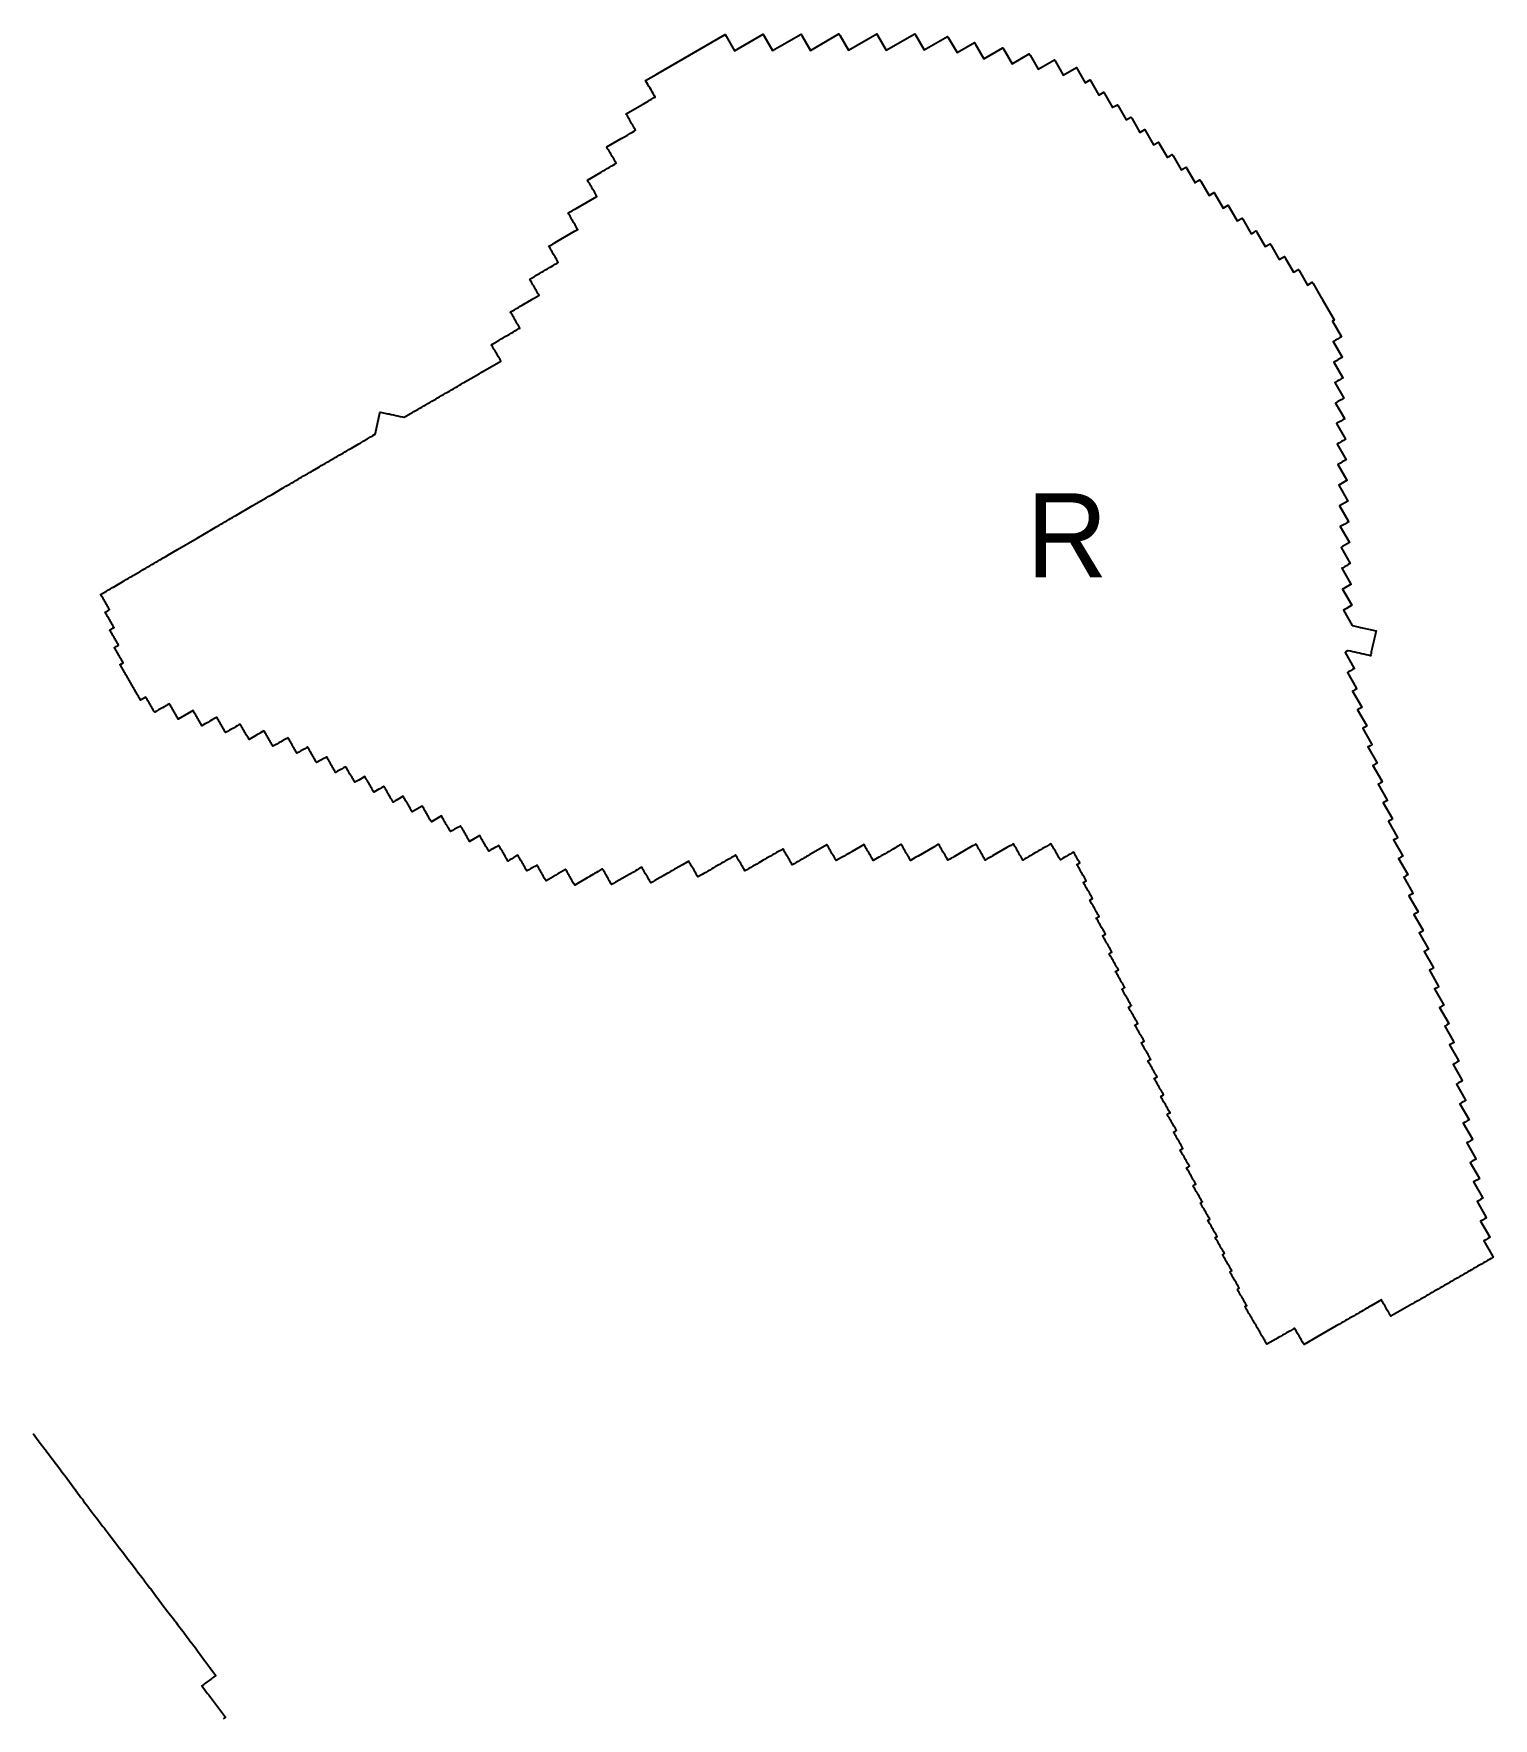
# Model space of a CAD drawing. Extents: x 325010 to 598009, y 7217000 to 7546188.
# Drawn here: x 394347 to 463685, y 7466151 to 7546188 of the extents above; entities that cross this region are included whole.
import ezdxf

# ---------------------------------------------------------------- set-up
doc = ezdxf.new("R2010")
doc.units = 0
doc.layers.add('O', color=7, linetype='Continuous')
doc.layers.add('R', color=7, linetype='Continuous')

msp = doc.modelspace()

# ---------------------------------------------------------------- linework, layer by layer
at = {"layer": 'O'}
msp.add_lwpolyline([(394322, 7479679), (394484, 7479462), (394517, 7479419), (394580, 7479332), (394710, 7479158), (394776, 7479072), (394873, 7478942), (394906, 7478899), (394970, 7478812), (395037, 7478726), (395050, 7478709), (395168, 7478555), (395234, 7478468), (395284, 7478398), (395362, 7478294), (395430, 7478209), (395495, 7478123), (395624, 7477949), (395689, 7477862), (395754, 7477776), (395819, 7477690), (395884, 7477602), (395948, 7477515), (396012, 7477428), (396078, 7477342), (396142, 7477255), (396207, 7477168), (396314, 7477023), (396336, 7476994), (396400, 7476907), (396464, 7476819), (396528, 7476732), (396594, 7476646), (396658, 7476559), (396721, 7476471), (396784, 7476383), (396850, 7476297), (396913, 7476209), (396978, 7476123), (397176, 7475864), (397242, 7475779), (397308, 7475694), (397373, 7475607), (397440, 7475521), (397506, 7475436), (397572, 7475350), (397638, 7475264), (397703, 7475178), (397769, 7475092), (397833, 7475005), (397933, 7474876), (397966, 7474834), (398031, 7474750), (398231, 7474491), (398330, 7474362), (398362, 7474319), (398427, 7474232), (398494, 7474147), (398558, 7474060), (398626, 7473976), (398690, 7473888), (398757, 7473803), (398823, 7473717), (398987, 7473501), (399020, 7473459), (399085, 7473374), (399218, 7473200), (399283, 7473115), (399348, 7473029), (399414, 7472942), (399480, 7472857), (399546, 7472771), (399611, 7472684), (399643, 7472641), (399741, 7472511), (399807, 7472425), (399872, 7472339), (399904, 7472296), (400068, 7472080), (400133, 7471993), (400199, 7471907), (400263, 7471821), (400264, 7471820), (400329, 7471734), (400394, 7471647), (400458, 7471560), (400722, 7471217), (400787, 7471130), (400853, 7471045), (400919, 7470959), (400985, 7470873), (401051, 7470787), (401093, 7470730), (401130, 7470683), (401182, 7470615), (401248, 7470529), (401313, 7470442), (401356, 7470385), (401444, 7470270), (401541, 7470139), (401573, 7470096), (401638, 7470009), (401704, 7469923), (401769, 7469837), (401834, 7469750), (401861, 7469714), (401951, 7469594), (401964, 7469577), (402029, 7469491), (402094, 7469404), (402157, 7469316), (402222, 7469230), (402286, 7469142), (402350, 7469054), (402413, 7468967), (402479, 7468881), (402709, 7468570), (402737, 7468533), (402801, 7468446), (402996, 7468186), (402945, 7468148), (402894, 7468109), (402842, 7468071), (402791, 7468032), (402739, 7467993), (402687, 7467954), (402635, 7467915), (402583, 7467876), (402531, 7467837), (402479, 7467798), (402427, 7467759), (402375, 7467719), (402337, 7467691), (402349, 7467676), (402414, 7467589), (402480, 7467503), (402544, 7467416), (402609, 7467330), (402661, 7467260), (402739, 7467156), (403451, 7466200), (403401, 7466163), (403351, 7466125)], dxfattribs=at)
at = {"layer": 'R'}
msp.add_lwpolyline([(427240, 7546066), (427643, 7545372), (429000, 7546159), (429035, 7546100), (429451, 7545383), (429776, 7545572), (430802, 7546167), (430836, 7546108), (431252, 7545391), (432602, 7546175), (432637, 7546115), (433052, 7545399), (434400, 7546181), (434434, 7546121), (434850, 7545403), (436202, 7546188), (436236, 7546128), (436649, 7545415), (437761, 7546060), (437796, 7546001), (438208, 7545288), (439032, 7545765), (439066, 7545706), (439476, 7544997), (440381, 7545522), (440415, 7545462), (440825, 7544753), (441643, 7545228), (441678, 7545169), (442063, 7544501), (442837, 7544951), (442871, 7544891), (443259, 7544220), (443881, 7544581), (443915, 7544521), (444300, 7543854), (444532, 7543989), (444566, 7543930), (444948, 7543269), (445178, 7543402), (445212, 7543343), (445594, 7542680), (445638, 7542705), (445732, 7542760), (445825, 7542814), (445860, 7542755), (446241, 7542093), (446472, 7542227), (446506, 7542167), (446893, 7541496), (447126, 7541632), (447160, 7541572), (447548, 7540901), (447782, 7541036), (447816, 7540977), (448203, 7540306), (448248, 7540332), (448342, 7540387), (448436, 7540441), (448470, 7540382), (448856, 7539712), (449089, 7539847), (449124, 7539787), (449515, 7539108), (449658, 7539191), (449751, 7539245), (449786, 7539185), (450180, 7538502), (450417, 7538639), (450452, 7538580), (450846, 7537896), (451083, 7538034), (451118, 7537974), (451512, 7537291), (451749, 7537428), (451783, 7537369), (452180, 7536680), (452326, 7536764), (452420, 7536818), (452454, 7536759), (452849, 7536072), (453088, 7536210), (453122, 7536150), (453519, 7535462), (453758, 7535600), (453792, 7535541), (454189, 7534852), (454428, 7534991), (454462, 7534931), (454858, 7534244), (455087, 7534377), (455122, 7534317), (455518, 7533630), (455523, 7533633), (455558, 7533573), (456107, 7532619), (456129, 7532581), (456042, 7532531), (456451, 7531821), (456472, 7531784), (456378, 7531730), (456285, 7531676), (456191, 7531621), (456097, 7531567), (456079, 7531557), (456487, 7530848), (456509, 7530811), (456415, 7530756), (456322, 7530702), (456228, 7530648), (456134, 7530594), (456117, 7530583), (456526, 7529874), (456547, 7529837), (456453, 7529782), (456359, 7529728), (456266, 7529674), (456172, 7529619), (456158, 7529611), (456586, 7528868), (456492, 7528813), (456399, 7528759), (456305, 7528705), (456211, 7528650), (456194, 7528640), (456602, 7527931), (456624, 7527894), (456530, 7527840), (456436, 7527785), (456343, 7527731), (456249, 7527677), (456231, 7527667), (456662, 7526920), (456568, 7526866), (456474, 7526811), (456381, 7526757), (456287, 7526703), (456270, 7526693), (456699, 7525948), (456605, 7525894), (456511, 7525840), (456418, 7525785), (456324, 7525731), (456304, 7525720), (456716, 7525006), (456737, 7524969), (456340, 7524739), (456775, 7523984), (456378, 7523754), (456792, 7523036), (456814, 7522999), (456720, 7522945), (456626, 7522891), (456533, 7522837), (456439, 7522782), (456414, 7522768), (456831, 7522045), (456852, 7522008), (456526, 7521819), (456478, 7521791), (456453, 7521777), (456890, 7521018), (456797, 7520964), (456703, 7520910), (456610, 7520856), (456516, 7520802), (456491, 7520787), (456908, 7520065), (456929, 7520028), (456579, 7519825), (456554, 7519810), (456528, 7519795), (456947, 7519068), (456968, 7519031), (456703, 7518877), (456688, 7518868), (456652, 7518848), (456570, 7518800), (456566, 7518798), (456986, 7518071), (456989, 7518065), (457255, 7518006), (457268, 7518003), (457374, 7517980), (457390, 7517976), (458115, 7517815), (458100, 7517749), (458085, 7517683), (458070, 7517616), (458055, 7517549), (458040, 7517482), (458025, 7517416), (458010, 7517349), (457995, 7517282), (457980, 7517215), (457965, 7517148), (457950, 7517081), (457935, 7517015), (457920, 7516948), (457905, 7516879), (457890, 7516812), (457875, 7516745), (457860, 7516677), (457850, 7516636), (457744, 7516659), (457639, 7516682), (457533, 7516706), (457427, 7516729), (457321, 7516752), (457215, 7516776), (457110, 7516799), (457004, 7516823), (456898, 7516846), (456792, 7516869), (456778, 7516872), (456769, 7516867), (456675, 7516812), (456645, 7516795), (457066, 7516066), (457088, 7516029), (456994, 7515975), (456900, 7515921), (456808, 7515864), (456752, 7515831), (457172, 7515102), (457194, 7515065), (457100, 7515011), (457006, 7514956), (456994, 7514949), (457416, 7514218), (457437, 7514181), (457344, 7514127), (457251, 7514073), (457238, 7514066), (457660, 7513335), (457681, 7513298), (457588, 7513244), (457494, 7513190), (457481, 7513182), (457903, 7512451), (457925, 7512414), (457831, 7512359), (457738, 7512305), (457726, 7512298), (458148, 7511567), (458169, 7511530), (458076, 7511476), (457983, 7511422), (457969, 7511414), (458391, 7510684), (458412, 7510646), (458319, 7510592), (458225, 7510538), (458212, 7510531), (458634, 7509800), (458656, 7509763), (458562, 7509709), (458468, 7509654), (458456, 7509647), (458877, 7508917), (458899, 7508880), (458806, 7508826), (458712, 7508772), (458699, 7508764), (459122, 7508032), (459143, 7507995), (459050, 7507941), (458956, 7507887), (458944, 7507880), (459366, 7507148), (459387, 7507111), (459293, 7507057), (459200, 7507003), (459187, 7506995), (459608, 7506266), (459629, 7506229), (459536, 7506175), (459443, 7506121), (459429, 7506113), (459852, 7505382), (459873, 7505344), (459780, 7505290), (459686, 7505236), (459673, 7505229), (460095, 7504498), (460116, 7504461), (460023, 7504407), (459929, 7504352), (459917, 7504345), (460339, 7503613), (460360, 7503576), (460267, 7503522), (460174, 7503468), (460161, 7503461), (460583, 7502730), (460604, 7502692), (460511, 7502638), (460417, 7502584), (460402, 7502576), (460826, 7501842), (460848, 7501804), (460754, 7501750), (460660, 7501696), (460647, 7501688), (461070, 7500953), (461092, 7500916), (460999, 7500862), (460905, 7500809), (460892, 7500801), (461315, 7500069), (461337, 7500031), (461243, 7499977), (461150, 7499923), (461136, 7499915), (461557, 7499186), (461578, 7499149), (461485, 7499095), (461391, 7499040), (461378, 7499033), (461800, 7498302), (461822, 7498265), (461728, 7498211), (461635, 7498157), (461607, 7498141), (462029, 7497410), (462051, 7497372), (461957, 7497319), (461864, 7497265), (461771, 7497211), (461771, 7497211), (462192, 7496480), (462213, 7496443), (462120, 7496389), (462027, 7496335), (461934, 7496281), (461934, 7496281), (462355, 7495550), (462377, 7495513), (462283, 7495459), (462190, 7495405), (462097, 7495351), (462097, 7495351), (462518, 7494620), (462540, 7494583), (462447, 7494529), (462353, 7494475), (462260, 7494421), (462260, 7494421), (462682, 7493690), (462703, 7493653), (462610, 7493599), (462517, 7493545), (462424, 7493492), (462846, 7492760), (462867, 7492722), (462774, 7492669), (462681, 7492615), (462588, 7492561), (462587, 7492560), (463008, 7491830), (463029, 7491793), (462936, 7491739), (462843, 7491685), (462750, 7491632), (462749, 7491631), (463171, 7490900), (463193, 7490863), (463099, 7490809), (463006, 7490756), (462913, 7490702), (462913, 7490702), (463335, 7489970), (463357, 7489933), (463264, 7489879), (463171, 7489825), (463078, 7489771), (463075, 7489770), (463499, 7489035), (463520, 7488998), (463426, 7488944), (463333, 7488889), (463239, 7488835), (463237, 7488834), (463663, 7488095), (463685, 7488058), (463591, 7488004), (463497, 7487950), (463404, 7487896), (463310, 7487842), (463217, 7487788), (463123, 7487734), (463030, 7487680), (462936, 7487625), (462843, 7487571), (462749, 7487517), (462655, 7487463), (462562, 7487409), (462468, 7487355), (462375, 7487301), (462281, 7487247), (462188, 7487193), (462094, 7487139), (462000, 7487085), (461907, 7487031), (461813, 7486977), (461720, 7486923), (461626, 7486869), (461533, 7486815), (461439, 7486761), (461346, 7486707), (461252, 7486653), (461158, 7486599), (461065, 7486545), (460971, 7486491), (460878, 7486437), (460784, 7486383), (460691, 7486329), (460597, 7486275), (460503, 7486221), (460410, 7486167), (460315, 7486115), (460221, 7486061), (460128, 7486007), (460034, 7485953), (459941, 7485899), (459847, 7485845), (459812, 7485825), (458817, 7485252), (458783, 7485311), (458749, 7485370), (458715, 7485429), (458681, 7485488), (458647, 7485547), (458613, 7485606), (458579, 7485665), (458544, 7485724), (458510, 7485783), (458476, 7485842), (458442, 7485901), (458408, 7485960), (458374, 7486019), (458370, 7486027), (457886, 7485748), (457761, 7485677), (457698, 7485640), (457604, 7485587), (457510, 7485533), (457416, 7485479), (457322, 7485425), (457228, 7485370), (457134, 7485316), (457040, 7485262), (456947, 7485208), (456853, 7485154), (456759, 7485099), (456665, 7485045), (456571, 7484991), (456477, 7484937), (456383, 7484882), (456290, 7484828), (456226, 7484792), (455351, 7484287), (454693, 7483908), (454659, 7483966), (454625, 7484025), (454591, 7484084), (454557, 7484143), (454523, 7484201), (454490, 7484260), (454456, 7484319), (454422, 7484378), (454388, 7484436), (454354, 7484495), (454320, 7484554), (454286, 7484613), (454252, 7484671), (454247, 7484680), (454233, 7484672), (454197, 7484651), (454096, 7484593), (454047, 7484564), (453954, 7484511), (453861, 7484457), (453768, 7484403), (453675, 7484349), (453582, 7484296), (453488, 7484242), (453395, 7484189), (453349, 7484162), (452930, 7483920), (452896, 7483979), (452862, 7484037), (452828, 7484096), (452795, 7484155), (452761, 7484213), (452727, 7484272), (452693, 7484330), (452659, 7484389), (452625, 7484447), (452592, 7484506), (452558, 7484564), (452524, 7484623), (452490, 7484681), (452485, 7484690), (452483, 7484689), (452449, 7484747), (452416, 7484806), (452382, 7484864), (452348, 7484922), (452315, 7484980), (452281, 7485039), (452247, 7485097), (452214, 7485155), (452180, 7485214), (452146, 7485272), (452112, 7485330), (452079, 7485389), (452045, 7485447), (452011, 7485506), (451977, 7485564), (451944, 7485622), (451910, 7485681), (451889, 7485717), (451969, 7485763), (451951, 7485794), (451917, 7485853), (451883, 7485911), (451850, 7485969), (451816, 7486027), (451782, 7486086), (451749, 7486144), (451715, 7486202), (451681, 7486261), (451648, 7486319), (451614, 7486377), (451580, 7486435), (451547, 7486494), (451526, 7486530), (451618, 7486584), (451600, 7486616), (451566, 7486674), (451533, 7486732), (451499, 7486790), (451465, 7486849), (451431, 7486907), (451398, 7486965), (451364, 7487024), (451330, 7487082), (451297, 7487140), (451263, 7487199), (451229, 7487257), (451196, 7487315), (451175, 7487352), (451267, 7487405), (451249, 7487437), (451215, 7487495), (451181, 7487553), (451148, 7487612), (451114, 7487670), (451080, 7487728), (451047, 7487786), (451013, 7487845), (450979, 7487903), (450946, 7487961), (450912, 7488019), (450878, 7488078), (450845, 7488136), (450824, 7488172), (450916, 7488226), (450898, 7488258), (450864, 7488316), (450830, 7488375), (450797, 7488433), (450763, 7488491), (450729, 7488549), (450696, 7488608), (450662, 7488666), (450628, 7488724), (450595, 7488782), (450561, 7488841), (450527, 7488899), (450494, 7488957), (450473, 7488993), (450565, 7489047), (450546, 7489079), (450513, 7489138), (450479, 7489196), (450446, 7489254), (450412, 7489312), (450378, 7489370), (450345, 7489428), (450311, 7489487), (450278, 7489545), (450244, 7489603), (450210, 7489661), (450177, 7489719), (450143, 7489777), (450122, 7489814), (450215, 7489867), (450195, 7489901), (450162, 7489959), (450128, 7490017), (450094, 7490075), (450061, 7490133), (450027, 7490191), (449994, 7490249), (449960, 7490307), (449927, 7490365), (449893, 7490423), (449860, 7490481), (449827, 7490539), (449793, 7490597), (449772, 7490633), (449865, 7490687), (449844, 7490722), (449811, 7490780), (449777, 7490838), (449743, 7490896), (449710, 7490954), (449676, 7491013), (449643, 7491071), (449609, 7491129), (449575, 7491187), (449542, 7491245), (449508, 7491303), (449475, 7491361), (449441, 7491420), (449420, 7491456), (449513, 7491510), (449554, 7491534), (449535, 7491567), (449501, 7491625), (449468, 7491683), (449434, 7491741), (449400, 7491800), (449367, 7491858), (449333, 7491916), (449299, 7491974), (449266, 7492032), (449232, 7492091), (449199, 7492149), (449165, 7492207), (449131, 7492265), (449110, 7492302), (449203, 7492356), (449248, 7492382), (449229, 7492414), (449196, 7492472), (449162, 7492530), (449128, 7492589), (449094, 7492647), (449061, 7492705), (449027, 7492763), (448993, 7492822), (448960, 7492880), (448926, 7492938), (448892, 7492996), (448859, 7493055), (448825, 7493113), (448804, 7493149), (448942, 7493229), (448924, 7493261), (448890, 7493319), (448856, 7493378), (448823, 7493436), (448789, 7493494), (448755, 7493553), (448721, 7493611), (448687, 7493670), (448654, 7493728), (448620, 7493787), (448586, 7493845), (448552, 7493903), (448519, 7493962), (448498, 7493998), (448591, 7494052), (448635, 7494078), (448617, 7494108), (448584, 7494166), (448550, 7494225), (448516, 7494283), (448482, 7494341), (448449, 7494400), (448415, 7494458), (448381, 7494516), (448348, 7494574), (448314, 7494632), (448281, 7494691), (448247, 7494749), (448213, 7494807), (448192, 7494843), (448285, 7494898), (448330, 7494924), (448310, 7494960), (448276, 7495018), (448242, 7495077), (448208, 7495135), (448175, 7495193), (448141, 7495252), (448107, 7495310), (448074, 7495368), (448040, 7495426), (448006, 7495485), (447973, 7495543), (447939, 7495601), (447905, 7495659), (447884, 7495696), (448023, 7495776), (448002, 7495812), (447969, 7495870), (447935, 7495929), (447901, 7495987), (447867, 7496046), (447833, 7496104), (447800, 7496162), (447766, 7496221), (447732, 7496279), (447698, 7496338), (447665, 7496396), (447631, 7496454), (447597, 7496513), (447576, 7496549), (447713, 7496629), (447696, 7496659), (447662, 7496718), (447629, 7496776), (447595, 7496834), (447561, 7496893), (447527, 7496951), (447494, 7497009), (447460, 7497068), (447426, 7497126), (447393, 7497184), (447359, 7497242), (447325, 7497300), (447292, 7497358), (447271, 7497394), (447408, 7497474), (447390, 7497506), (447356, 7497565), (447322, 7497623), (447288, 7497681), (447255, 7497740), (447221, 7497798), (447187, 7497856), (447154, 7497914), (447120, 7497973), (447086, 7498031), (447053, 7498089), (447019, 7498147), (446985, 7498206), (446964, 7498242), (447102, 7498322), (447084, 7498353), (447050, 7498412), (447016, 7498470), (446982, 7498529), (446949, 7498587), (446915, 7498645), (446881, 7498703), (446848, 7498762), (446814, 7498820), (446780, 7498878), (446746, 7498937), (446713, 7498995), (446679, 7499053), (446658, 7499090), (446795, 7499169), (446777, 7499200), (446744, 7499259), (446710, 7499317), (446676, 7499376), (446642, 7499434), (446609, 7499492), (446575, 7499550), (446541, 7499609), (446508, 7499667), (446474, 7499725), (446440, 7499783), (446407, 7499841), (446373, 7499899), (446352, 7499936), (446445, 7499990), (446490, 7500016), (446472, 7500048), (446438, 7500106), (446404, 7500165), (446370, 7500223), (446337, 7500281), (446303, 7500340), (446269, 7500398), (446235, 7500456), (446202, 7500515), (446168, 7500573), (446134, 7500631), (446100, 7500690), (446067, 7500748), (446046, 7500784), (446183, 7500864), (446165, 7500895), (446131, 7500953), (446098, 7501012), (446064, 7501070), (446030, 7501128), (445996, 7501187), (445963, 7501245), (445929, 7501303), (445896, 7501361), (445862, 7501419), (445828, 7501478), (445794, 7501536), (445761, 7501594), (445740, 7501630), (445877, 7501710), (445858, 7501742), (445825, 7501801), (445791, 7501859), (445757, 7501917), (445724, 7501975), (445690, 7502033), (445656, 7502092), (445623, 7502150), (445589, 7502208), (445556, 7502266), (445522, 7502324), (445488, 7502382), (445455, 7502440), (445434, 7502476), (445539, 7502537), (445571, 7502556), (445552, 7502589), (445519, 7502648), (445485, 7502706), (445451, 7502764), (445418, 7502822), (445384, 7502881), (445350, 7502939), (445316, 7502997), (445283, 7503055), (445249, 7503114), (445215, 7503172), (445182, 7503230), (445148, 7503288), (445127, 7503325), (445264, 7503404), (445246, 7503436), (445212, 7503494), (445179, 7503553), (445145, 7503611), (445111, 7503669), (445077, 7503728), (445044, 7503786), (445010, 7503844), (444976, 7503903), (444943, 7503961), (444909, 7504019), (444875, 7504077), (444841, 7504136), (444820, 7504172), (444958, 7504252), (444940, 7504283), (444906, 7504341), (444873, 7504400), (444839, 7504458), (444805, 7504516), (444771, 7504575), (444737, 7504633), (444704, 7504692), (444670, 7504750), (444636, 7504809), (444602, 7504867), (444569, 7504925), (444535, 7504983), (444514, 7505020), (444651, 7505099), (444633, 7505131), (444599, 7505189), (444566, 7505247), (444532, 7505305), (444498, 7505363), (444465, 7505421), (444431, 7505480), (444397, 7505538), (444364, 7505596), (444330, 7505654), (444296, 7505713), (444263, 7505771), (444229, 7505829), (444208, 7505866), (444345, 7505945), (444327, 7505977), (444293, 7506036), (444259, 7506094), (444226, 7506152), (444192, 7506210), (444158, 7506268), (444125, 7506327), (444091, 7506385), (444057, 7506443), (444023, 7506502), (443990, 7506559), (443956, 7506618), (443923, 7506676), (443901, 7506713), (444039, 7506792), (444020, 7506824), (443987, 7506882), (443953, 7506941), (443919, 7506999), (443885, 7507057), (443852, 7507116), (443818, 7507174), (443784, 7507232), (443751, 7507290), (443745, 7507301), (443681, 7507264), (443587, 7507210), (443493, 7507155), (443399, 7507101), (443305, 7507047), (443212, 7506993), (443118, 7506938), (443084, 7506996), (443050, 7507055), (443017, 7507113), (442983, 7507171), (442949, 7507229), (442916, 7507288), (442882, 7507346), (442849, 7507404), (442815, 7507462), (442781, 7507520), (442748, 7507578), (442714, 7507636), (442680, 7507694), (442675, 7507703), (442603, 7507661), (442553, 7507632), (442460, 7507578), (442366, 7507524), (442272, 7507470), (442178, 7507416), (442084, 7507362), (441990, 7507308), (441897, 7507253), (441803, 7507199), (441709, 7507145), (441615, 7507091), (441521, 7507037), (441428, 7506983), (441334, 7506929), (441300, 7506987), (441266, 7507045), (441233, 7507104), (441199, 7507162), (441165, 7507220), (441132, 7507278), (441098, 7507337), (441064, 7507395), (441031, 7507453), (440997, 7507511), (440963, 7507570), (440930, 7507628), (440896, 7507686), (440890, 7507696), (440863, 7507680), (440770, 7507626), (440676, 7507572), (440583, 7507518), (439902, 7507126), (439834, 7507086), (439741, 7507032), (439647, 7506978), (439553, 7506924), (439520, 7506982), (439486, 7507040), (439453, 7507098), (439419, 7507156), (439385, 7507214), (439352, 7507272), (439318, 7507331), (439285, 7507389), (439251, 7507447), (439217, 7507505), (439184, 7507563), (439150, 7507621), (439116, 7507679), (439110, 7507690), (439088, 7507677), (438995, 7507623), (438946, 7507595), (438244, 7507189), (438088, 7507099), (438056, 7507081), (438008, 7507054), (437931, 7507010), (437868, 7506973), (437774, 7506919), (437741, 7506977), (437707, 7507035), (437674, 7507093), (437640, 7507151), (437607, 7507209), (437573, 7507267), (437539, 7507325), (437506, 7507383), (437472, 7507441), (437439, 7507499), (437405, 7507557), (437372, 7507615), (437338, 7507673), (437334, 7507680), (437312, 7507667), (437218, 7507613), (437150, 7507574), (436360, 7507118), (436282, 7507073), (436254, 7507057), (436001, 7506911), (435967, 7506969), (435934, 7507027), (435900, 7507085), (435867, 7507143), (435833, 7507201), (435800, 7507258), (435766, 7507316), (435733, 7507374), (435699, 7507432), (435666, 7507490), (435632, 7507548), (435599, 7507605), (435565, 7507663), (435560, 7507673), (435481, 7507627), (435451, 7507609), (435357, 7507555), (435301, 7507523), (435175, 7507451), (435169, 7507447), (435075, 7507393), (434981, 7507339), (434888, 7507284), (434794, 7507230), (434700, 7507176), (434606, 7507122), (434512, 7507068), (434496, 7507059), (434230, 7506906), (434197, 7506964), (434164, 7507021), (434130, 7507079), (434097, 7507137), (434063, 7507194), (434030, 7507252), (433997, 7507310), (433963, 7507367), (433930, 7507425), (433897, 7507483), (433863, 7507540), (433830, 7507598), (433796, 7507656), (433792, 7507663), (433224, 7507335), (433218, 7507331), (433125, 7507277), (433031, 7507223), (432937, 7507169), (432844, 7507115), (432750, 7507061), (432717, 7507042), (432469, 7506899), (432436, 7506957), (432403, 7507014), (432369, 7507072), (432336, 7507130), (432303, 7507187), (432269, 7507245), (432236, 7507302), (432203, 7507360), (432169, 7507417), (432136, 7507475), (432103, 7507533), (432069, 7507590), (432036, 7507648), (432032, 7507654), (431287, 7507224), (431223, 7507187), (431129, 7507133), (431057, 7507092), (430988, 7507052), (430942, 7507025), (430848, 7506971), (430755, 7506917), (430661, 7506863), (430568, 7506809), (430474, 7506755), (430380, 7506702), (430347, 7506759), (430314, 7506817), (430280, 7506874), (430247, 7506932), (430214, 7506989), (430180, 7507047), (430147, 7507104), (430114, 7507161), (430081, 7507219), (430047, 7507276), (430014, 7507334), (429981, 7507391), (429948, 7507448), (429942, 7507459), (429913, 7507442), (429819, 7507388), (429726, 7507333), (429632, 7507279), (429538, 7507225), (429444, 7507171), (429351, 7507117), (429257, 7507063), (429163, 7507009), (429069, 7506955), (429002, 7506916), (428881, 7506847), (428787, 7506793), (428693, 7506739), (428599, 7506686), (428505, 7506632), (428411, 7506578), (428318, 7506523), (428225, 7506469), (428131, 7506414), (428098, 7506471), (428065, 7506528), (428032, 7506586), (427999, 7506643), (427966, 7506699), (427933, 7506757), (427900, 7506814), (427866, 7506871), (427833, 7506928), (427800, 7506985), (427767, 7507042), (427734, 7507100), (427701, 7507157), (427696, 7507166), (427677, 7507155), (427584, 7507101), (427490, 7507047), (427397, 7506992), (427303, 7506938), (427209, 7506885), (427116, 7506830), (427022, 7506776), (426929, 7506722), (426835, 7506668), (426742, 7506614), (426648, 7506560), (426554, 7506506), (426461, 7506452), (426367, 7506398), (426274, 7506343), (426180, 7506289), (426109, 7506248), (425899, 7506127), (425866, 7506184), (425833, 7506241), (425800, 7506299), (425767, 7506356), (425734, 7506413), (425701, 7506470), (425668, 7506527), (425635, 7506584), (425602, 7506641), (425569, 7506698), (425536, 7506755), (425503, 7506811), (425470, 7506868), (425464, 7506878), (425167, 7506707), (425164, 7506705), (425163, 7506705), (424846, 7506521), (424789, 7506489), (424696, 7506435), (424602, 7506380), (424508, 7506326), (424414, 7506272), (424321, 7506218), (424242, 7506173), (424188, 7506142), (424133, 7506110), (424111, 7506098), (423852, 7505948), (423758, 7505894), (423664, 7505839), (423631, 7505896), (423598, 7505954), (423565, 7506010), (423532, 7506067), (423499, 7506124), (423467, 7506181), (423434, 7506238), (423401, 7506294), (423368, 7506351), (423335, 7506408), (423302, 7506464), (423270, 7506521), (423237, 7506578), (423231, 7506588), (423209, 7506575), (423115, 7506520), (423021, 7506466), (422928, 7506412), (422834, 7506357), (422495, 7506162), (422458, 7506141), (422444, 7506133), (422023, 7505890), (421989, 7505870), (421895, 7505815), (421801, 7505761), (421768, 7505818), (421736, 7505875), (421703, 7505931), (421670, 7505988), (421637, 7506045), (421604, 7506102), (421571, 7506158), (421539, 7506215), (421506, 7506271), (421473, 7506328), (421440, 7506384), (421408, 7506441), (421375, 7506498), (421371, 7506505), (421357, 7506496), (421263, 7506442), (421169, 7506388), (421076, 7506334), (420982, 7506280), (420941, 7506256), (420754, 7506148), (420701, 7506117), (420641, 7506082), (420046, 7505738), (420013, 7505794), (419980, 7505851), (419947, 7505908), (419915, 7505964), (419882, 7506021), (419849, 7506077), (419816, 7506134), (419783, 7506191), (419750, 7506248), (419717, 7506304), (419685, 7506361), (419652, 7506417), (419619, 7506474), (419614, 7506482), (419276, 7506286), (419247, 7506269), (419153, 7506215), (419059, 7506161), (419018, 7506137), (418684, 7505944), (418652, 7506001), (418619, 7506057), (418586, 7506114), (418553, 7506170), (418521, 7506227), (418488, 7506283), (418455, 7506340), (418422, 7506397), (418390, 7506453), (418357, 7506509), (418324, 7506566), (418292, 7506622), (418259, 7506679), (418254, 7506688), (418244, 7506683), (418151, 7506628), (418077, 7506586), (418024, 7506555), (417963, 7506520), (417869, 7506466), (417775, 7506412), (417742, 7506469), (417710, 7506525), (417677, 7506582), (417644, 7506639), (417611, 7506695), (417579, 7506752), (417546, 7506808), (417513, 7506864), (417480, 7506921), (417448, 7506977), (417415, 7507033), (417383, 7507090), (417350, 7507146), (417346, 7507153), (417178, 7507057), (417153, 7507042), (417060, 7506988), (416966, 7506933), (416872, 7506879), (416839, 7506935), (416807, 7506991), (416774, 7507048), (416741, 7507104), (416709, 7507161), (416676, 7507217), (416643, 7507274), (416610, 7507330), (416578, 7507387), (416545, 7507443), (416512, 7507500), (416479, 7507556), (416447, 7507613), (416442, 7507621), (416432, 7507616), (416339, 7507562), (416245, 7507508), (416151, 7507454), (416071, 7507407), (415964, 7507346), (415931, 7507402), (415899, 7507458), (415866, 7507515), (415833, 7507572), (415800, 7507628), (415767, 7507685), (415735, 7507741), (415702, 7507798), (415669, 7507854), (415636, 7507911), (415603, 7507968), (415571, 7508024), (415538, 7508081), (415534, 7508088), (415430, 7508028), (415055, 7507812), (415022, 7507868), (414989, 7507925), (414956, 7507982), (414924, 7508038), (414891, 7508095), (414858, 7508152), (414825, 7508208), (414792, 7508265), (414759, 7508322), (414726, 7508378), (414694, 7508435), (414661, 7508492), (414628, 7508548), (414624, 7508555), (414615, 7508550), (414521, 7508495), (414427, 7508441), (414334, 7508387), (414240, 7508332), (414146, 7508278), (414113, 7508335), (414080, 7508392), (414047, 7508449), (414014, 7508506), (413981, 7508562), (413949, 7508619), (413916, 7508676), (413883, 7508733), (413850, 7508789), (413817, 7508846), (413784, 7508903), (413751, 7508959), (413719, 7509016), (413714, 7509023), (413237, 7508748), (413204, 7508805), (413171, 7508861), (413138, 7508918), (413105, 7508975), (413072, 7509031), (413040, 7509088), (413007, 7509144), (412974, 7509201), (412941, 7509257), (412909, 7509314), (412876, 7509370), (412843, 7509427), (412810, 7509483), (412805, 7509492), (412328, 7509216), (412295, 7509273), (412262, 7509330), (412229, 7509386), (412197, 7509443), (412164, 7509499), (412131, 7509556), (412098, 7509612), (412066, 7509669), (412033, 7509725), (412000, 7509782), (411967, 7509838), (411935, 7509895), (411902, 7509951), (411897, 7509960), (411607, 7509792), (411513, 7509738), (411419, 7509684), (411386, 7509741), (411353, 7509797), (411320, 7509854), (411288, 7509910), (411255, 7509967), (411222, 7510023), (411189, 7510080), (411157, 7510136), (411124, 7510193), (411091, 7510249), (411058, 7510306), (411026, 7510362), (410993, 7510419), (410988, 7510427), (410943, 7510401), (410884, 7510367), (410790, 7510313), (410748, 7510289), (410509, 7510151), (410476, 7510207), (410444, 7510263), (410411, 7510320), (410378, 7510377), (410345, 7510433), (410312, 7510490), (410280, 7510547), (410247, 7510603), (410214, 7510660), (410181, 7510716), (410148, 7510773), (410115, 7510829), (410083, 7510886), (410077, 7510896), (409788, 7510729), (409694, 7510675), (409600, 7510621), (409568, 7510677), (409535, 7510734), (409502, 7510790), (409469, 7510846), (409437, 7510903), (409404, 7510959), (409371, 7511015), (409339, 7511072), (409306, 7511128), (409273, 7511184), (409241, 7511241), (409208, 7511297), (409175, 7511353), (409170, 7511363), (409066, 7511303), (408972, 7511249), (408878, 7511195), (408784, 7511142), (408690, 7511088), (408658, 7511144), (408625, 7511200), (408592, 7511256), (408560, 7511313), (408527, 7511369), (408494, 7511426), (408462, 7511482), (408429, 7511538), (408396, 7511595), (408363, 7511651), (408331, 7511708), (408298, 7511764), (408265, 7511820), (408261, 7511827), (408161, 7511769), (407786, 7511554), (407754, 7511610), (407721, 7511666), (407688, 7511722), (407656, 7511779), (407623, 7511835), (407591, 7511891), (407558, 7511947), (407525, 7512003), (407493, 7512060), (407460, 7512116), (407427, 7512172), (407395, 7512228), (407362, 7512284), (407358, 7512292), (407322, 7512272), (407228, 7512218), (407134, 7512164), (407040, 7512110), (406946, 7512056), (406853, 7512001), (406820, 7512058), (406788, 7512114), (406755, 7512170), (406722, 7512226), (406690, 7512282), (406657, 7512339), (406625, 7512395), (406592, 7512451), (406559, 7512507), (406527, 7512563), (406494, 7512619), (406462, 7512675), (406429, 7512732), (406424, 7512740), (406418, 7512736), (406370, 7512708), (406276, 7512655), (406273, 7512653), (406137, 7512575), (406088, 7512546), (405994, 7512492), (405900, 7512438), (405806, 7512384), (405712, 7512330), (405680, 7512386), (405647, 7512443), (405614, 7512499), (405582, 7512555), (405549, 7512611), (405517, 7512667), (405484, 7512723), (405452, 7512778), (405420, 7512834), (405387, 7512890), (405355, 7512946), (405323, 7513002), (405290, 7513057), (405285, 7513067), (405084, 7512952), (405047, 7512930), (404953, 7512876), (404937, 7512867), (404577, 7512660), (404544, 7512716), (404512, 7512771), (404480, 7512827), (404447, 7512883), (404415, 7512938), (404383, 7512994), (404351, 7513049), (404319, 7513104), (404287, 7513159), (404255, 7513215), (404222, 7513270), (404190, 7513325), (404158, 7513381), (404155, 7513387), (404114, 7513364), (404020, 7513309), (403926, 7513255), (403833, 7513200), (403739, 7513146), (403645, 7513091), (403551, 7513037), (403458, 7512983), (403425, 7513039), (403393, 7513094), (403361, 7513149), (403329, 7513205), (403297, 7513260), (403264, 7513316), (403232, 7513371), (403200, 7513426), (403168, 7513482), (403136, 7513537), (403104, 7513592), (403072, 7513647), (403040, 7513703), (403036, 7513710), (402994, 7513685), (402936, 7513652), (402800, 7513573), (402712, 7513522), (402618, 7513468), (402525, 7513414), (402456, 7513375), (402337, 7513306), (402305, 7513361), (402273, 7513416), (402240, 7513472), (402208, 7513527), (402176, 7513582), (402144, 7513637), (402112, 7513693), (402080, 7513748), (402048, 7513803), (402016, 7513858), (401984, 7513913), (401952, 7513968), (401920, 7514023), (401915, 7514032), (401215, 7513627), (401183, 7513682), (401151, 7513737), (401119, 7513793), (401087, 7513848), (401055, 7513903), (401023, 7513958), (400991, 7514013), (400959, 7514068), (400927, 7514123), (400895, 7514178), (400863, 7514234), (400831, 7514288), (400799, 7514344), (400794, 7514353), (400696, 7514297), (400658, 7514274), (400593, 7514237), (400546, 7514211), (400470, 7514166), (400376, 7514112), (400282, 7514058), (400188, 7514004), (400094, 7513950), (400062, 7514005), (400030, 7514060), (399998, 7514115), (399966, 7514170), (399935, 7514225), (399903, 7514280), (399871, 7514335), (399839, 7514390), (399807, 7514444), (399775, 7514499), (399743, 7514554), (399712, 7514609), (399680, 7514663), (399676, 7514670), (399427, 7514527), (399395, 7514581), (399363, 7514637), (399331, 7514691), (399300, 7514746), (399268, 7514800), (399236, 7514855), (399204, 7514910), (399173, 7514964), (399141, 7515018), (399109, 7515073), (399078, 7515127), (399046, 7515182), (399015, 7515236), (399009, 7515246), (399003, 7515243), (398971, 7515298), (398940, 7515352), (398908, 7515407), (398876, 7515461), (398845, 7515516), (398813, 7515570), (398781, 7515625), (398750, 7515679), (398718, 7515734), (398686, 7515788), (398655, 7515843), (398623, 7515897), (398591, 7515952), (398560, 7516006), (398528, 7516061), (398497, 7516115), (398465, 7516169), (398445, 7516203), (398595, 7516291), (398577, 7516322), (398546, 7516377), (398514, 7516432), (398482, 7516486), (398451, 7516540), (398419, 7516595), (398387, 7516649), (398356, 7516704), (398324, 7516759), (398292, 7516814), (398260, 7516869), (398228, 7516923), (398196, 7516978), (398177, 7517012), (398270, 7517068), (398363, 7517122), (398381, 7517132), (398363, 7517163), (398331, 7517218), (398299, 7517273), (398267, 7517328), (398235, 7517383), (398203, 7517438), (398171, 7517493), (398139, 7517548), (398107, 7517603), (398075, 7517658), (398043, 7517713), (398011, 7517768), (397979, 7517823), (397959, 7517857), (398053, 7517912), (398099, 7517939), (398165, 7517977), (398146, 7518009), (398114, 7518065), (398082, 7518120), (398050, 7518175), (398018, 7518230), (397986, 7518285), (397954, 7518340), (397922, 7518396), (397890, 7518450), (397858, 7518505), (397826, 7518560), (397794, 7518615), (397762, 7518671), (397742, 7518704), (397836, 7518759), (397862, 7518774), (397947, 7518823), (397930, 7518852), (397898, 7518907), (397866, 7518962), (397834, 7519017), (397802, 7519072), (397770, 7519127), (397738, 7519182), (397706, 7519237), (397674, 7519292), (397643, 7519347), (397611, 7519401), (397579, 7519456), (397547, 7519511), (397528, 7519545), (397800, 7519704), (397808, 7519709), (397902, 7519764), (397996, 7519818), (398089, 7519873), (398132, 7519898), (398607, 7520175), (398651, 7520200), (398744, 7520255), (398838, 7520310), (398932, 7520364), (399025, 7520419), (399072, 7520446), (399402, 7520638), (399493, 7520692), (399587, 7520747), (399681, 7520802), (399774, 7520856), (399868, 7520910), (399962, 7520965), (400055, 7521019), (400149, 7521074), (400242, 7521129), (400336, 7521184), (400429, 7521239), (400501, 7521281), (400629, 7521356), (400710, 7521404), (400726, 7521413), (401177, 7521678), (402112, 7522225), (402649, 7522539), (402674, 7522553), (402732, 7522587), (403049, 7522771), (403142, 7522826), (403236, 7522880), (403330, 7522935), (403423, 7522989), (403518, 7523043), (403611, 7523099), (403704, 7523154), (403797, 7523209), (403891, 7523264), (403984, 7523319), (404733, 7523756), (405359, 7524121), (405388, 7524138), (405482, 7524193), (405576, 7524247), (405669, 7524301), (406171, 7524594), (406231, 7524629), (406325, 7524684), (406418, 7524739), (406512, 7524793), (406606, 7524847), (406699, 7524902), (406793, 7524957), (406887, 7525011), (406980, 7525066), (407074, 7525120), (407168, 7525175), (407261, 7525230), (407355, 7525284), (407449, 7525339), (407542, 7525393), (407588, 7525420), (407893, 7525597), (407917, 7525611), (408010, 7525666), (408104, 7525721), (408198, 7525775), (408291, 7525830), (408385, 7525884), (408420, 7525905), (408615, 7526018), (408666, 7526048), (408760, 7526102), (408853, 7526157), (408947, 7526211), (409041, 7526266), (409134, 7526320), (409228, 7526375), (409322, 7526429), (409416, 7526483), (409438, 7526495), (409791, 7526700), (409884, 7526755), (409978, 7526810), (410001, 7526823), (410129, 7526897), (410165, 7526919), (410212, 7526946), (410296, 7526995), (410352, 7527029), (410424, 7527070), (410463, 7527093), (410540, 7527138), (410571, 7527156), (410581, 7527204), (410796, 7528175), (410804, 7528213), (411163, 7528134), (411228, 7528120), (411334, 7528097), (411439, 7528074), (411545, 7528050), (411651, 7528027), (411757, 7528004), (411863, 7527981), (411950, 7527962), (412358, 7528199), (412412, 7528231), (412505, 7528285), (412599, 7528340), (412693, 7528394), (412786, 7528448), (412880, 7528503), (412974, 7528557), (413068, 7528612), (413161, 7528666), (413255, 7528721), (413349, 7528775), (413443, 7528830), (413536, 7528884), (413630, 7528938), (413724, 7528993), (413817, 7529047), (413911, 7529102), (414005, 7529156), (414099, 7529211), (414192, 7529265), (414286, 7529319), (414380, 7529374), (414473, 7529429), (414567, 7529483), (414661, 7529537), (414754, 7529593), (415484, 7530017), (415503, 7530029), (415597, 7530083), (415691, 7530138), (416544, 7530632), (416517, 7530680), (416483, 7530738), (416449, 7530796), (416415, 7530854), (416382, 7530913), (416348, 7530971), (416314, 7531029), (416280, 7531087), (416246, 7531146), (416213, 7531204), (416179, 7531262), (416145, 7531320), (416111, 7531379), (416090, 7531415), (416184, 7531469), (416187, 7531471), (416360, 7531571), (416370, 7531578), (416464, 7531632), (416557, 7531686), (416651, 7531740), (416744, 7531794), (416838, 7531849), (416931, 7531903), (417025, 7531957), (417118, 7532011), (417211, 7532066), (417305, 7532120), (417398, 7532174), (417441, 7532199), (417423, 7532231), (417389, 7532289), (417355, 7532348), (417321, 7532406), (417287, 7532464), (417254, 7532523), (417220, 7532581), (417186, 7532639), (417152, 7532698), (417119, 7532756), (417085, 7532814), (417051, 7532872), (417017, 7532930), (416996, 7532966), (417089, 7533021), (417183, 7533075), (417276, 7533129), (417370, 7533183), (417463, 7533238), (417556, 7533292), (417632, 7533336), (418011, 7533556), (418023, 7533563), (418086, 7533600), (418345, 7533751), (418356, 7533757), (418336, 7533792), (418302, 7533851), (418268, 7533909), (418234, 7533967), (418200, 7534026), (418166, 7534084), (418132, 7534142), (418099, 7534201), (418065, 7534259), (418031, 7534317), (417997, 7534375), (417964, 7534433), (417930, 7534492), (417909, 7534528), (418134, 7534659), (418189, 7534692), (418283, 7534747), (418376, 7534801), (418470, 7534855), (418564, 7534910), (418657, 7534964), (418751, 7535018), (418845, 7535073), (418938, 7535127), (419032, 7535181), (419125, 7535236), (419219, 7535291), (419268, 7535319), (419249, 7535353), (419215, 7535411), (419181, 7535470), (419147, 7535529), (419113, 7535587), (419079, 7535646), (419045, 7535704), (419011, 7535763), (418977, 7535821), (418943, 7535879), (418910, 7535938), (418876, 7535996), (418842, 7536054), (418821, 7536091), (418970, 7536178), (419007, 7536200), (419069, 7536236), (419194, 7536309), (419848, 7536689), (420034, 7536799), (420189, 7536889), (420169, 7536922), (420135, 7536981), (420101, 7537040), (420067, 7537099), (420032, 7537158), (419998, 7537217), (419964, 7537276), (419930, 7537335), (419896, 7537394), (419862, 7537452), (419828, 7537511), (419794, 7537570), (419760, 7537628), (419739, 7537665), (419832, 7537719), (419925, 7537774), (420018, 7537829), (420111, 7537884), (421104, 7538460), (421086, 7538491), (421051, 7538550), (421017, 7538609), (420983, 7538668), (420949, 7538727), (420914, 7538786), (420880, 7538845), (420846, 7538904), (420812, 7538963), (420778, 7539021), (420744, 7539080), (420709, 7539139), (420675, 7539198), (420654, 7539235), (421311, 7539616), (421401, 7539669), (421494, 7539723), (421587, 7539777), (421678, 7539829), (421684, 7539832), (421774, 7539886), (421867, 7539940), (421960, 7539993), (422023, 7540029), (422004, 7540062), (421970, 7540121), (421936, 7540180), (421902, 7540238), (421867, 7540297), (421833, 7540356), (421799, 7540415), (421765, 7540474), (421731, 7540533), (421697, 7540592), (421663, 7540650), (421628, 7540709), (421594, 7540768), (421573, 7540805), (422257, 7541202), (422319, 7541238), (422376, 7541271), (422549, 7541371), (422599, 7541400), (422692, 7541455), (422785, 7541509), (422878, 7541563), (422943, 7541601), (422926, 7541631), (422891, 7541691), (422856, 7541750), (422822, 7541809), (422788, 7541869), (422753, 7541928), (422719, 7541987), (422685, 7542046), (422651, 7542105), (422616, 7542164), (422582, 7542223), (422548, 7542282), (422514, 7542341), (422492, 7542377), (423235, 7542809), (423236, 7542810), (423247, 7542816), (423340, 7542870), (423422, 7542918), (423515, 7542972), (423608, 7543026), (423701, 7543080), (423794, 7543134), (423869, 7543178), (423824, 7543256), (423774, 7543341), (423724, 7543427), (423675, 7543513), (423625, 7543598), (423575, 7543684), (423527, 7543768), (423477, 7543853), (423428, 7543938), (423416, 7543958), (423920, 7544250), (424002, 7544301), (427190, 7546152)], close=True, dxfattribs=at)

# ---------------------------------------------------------------- texts
msp.add_text('R', height=4000).set_placement((441499, 7520353))

doc.saveas('drawing.dxf')
